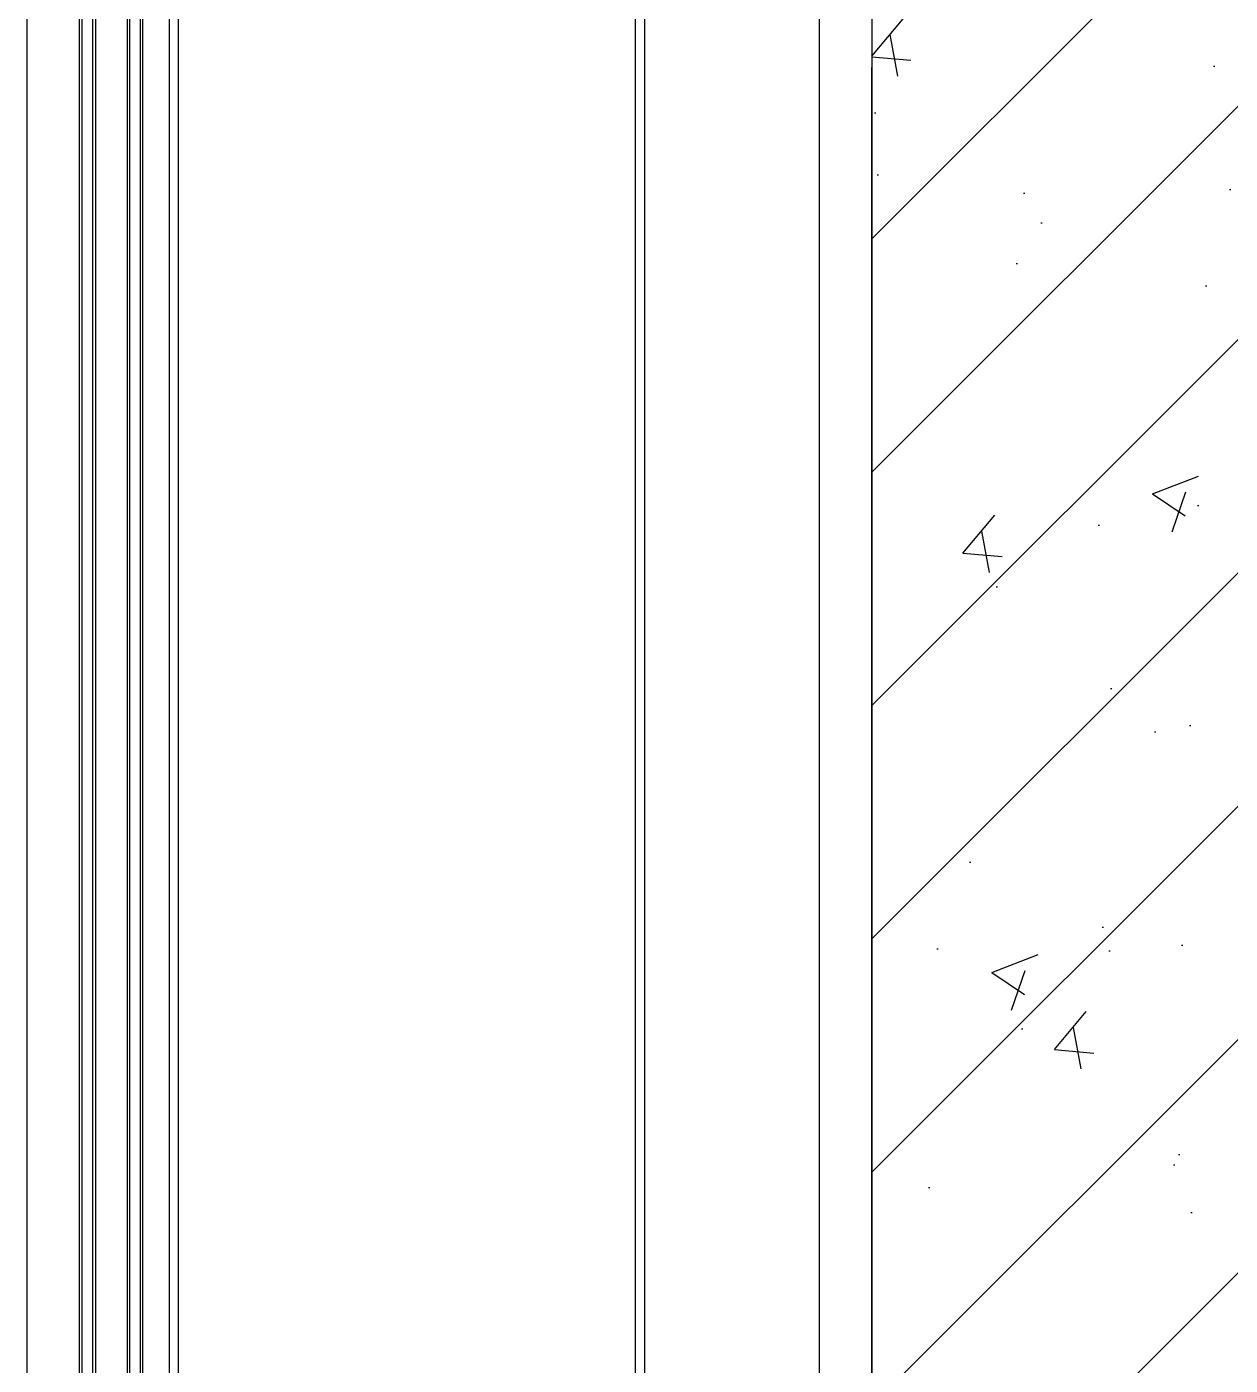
# Model space of a CAD drawing. Extents: x 6843040 to 15500510, y -6507076 to -4940511.
# Drawn here: x 7678852 to 7679308, y -6156235 to -6155728 of the extents above; entities that cross this region are included whole.
import ezdxf

# ---------------------------------------------------------------- set-up
doc = ezdxf.new("R2010")
doc.units = 0
doc.header["$LTSCALE"] = 1000
doc.header["$MEASUREMENT"] = 0
doc.linetypes.add('DOTE', pattern=[2.42, 2, -0.2, 0.02, -0.2])
doc.linetypes.add('HIDDEN', pattern=[0.375, 0.25, -0.125])
for name, color, linetype in [('DOTE', 8, 'DOTE'), ('E_LINE_1', 1, 'Continuous'), ('GC', 3, 'Continuous'), ('LT-玻璃', 4, 'Continuous'), ('LT-铝板', 31, 'Continuous'), ('PUB_HATCH', 8, 'Continuous'), ('批荡层', 213, 'Continuous'), ('钢立柱规格布置', 2, 'Continuous')]:
    doc.layers.add(name, color=color, linetype=linetype)

# ---------------------------------------------------------------- blocks, each defined once
blk = doc.blocks.new('*U242')
at = {"layer": 'LT-玻璃', "color": 8}
for p, q in [((-1696.8, 23), (0, 23)), ((-1696.8, 19), (0, 19)), ((-1696.8, 5), (0, 5)), ((-1696.8, 1), (0, 1))]:
    blk.add_line(p, q, dxfattribs=at)
at = {"layer": 'LT-玻璃', "color": 150}
for points in [[(-1696.8, 24), (-1, 24), (0, 23), (0, 19), (-1, 18), (-1696.8, 18)], [(-1696.8, 0), (-1, 0), (0, 1), (0, 5), (-1, 6), (-1696.8, 6)]]:
    blk.add_lwpolyline(points, dxfattribs=at)

msp = doc.modelspace()

# ---------------------------------------------------------------- hatches: boundary and pattern name
at = {"layer": 'PUB_HATCH'}
h = msp.add_hatch(dxfattribs=at)
h.set_pattern_fill('钢筋混凝土', color=256, scale=25, style=0)
h.set_pattern_definition([(45, (31044.777, 15493.96), (-44.19417382, 44.19417382), []), (50, (31044.78, 15493.96), (179.3150457, -15.6880337), [18.75, -206.25]), (355, (31044.78, 15493.96), (-34.6878334, 188.0480334), [15, -165]), (100.4514, (31059.72, 15492.65), (144.6273454, 172.3598855), [15.9350475, -175.285528]), (46.1842, (31044.78, 15543.96), (266.810262, -41.3797536), [28.125, -309.375]), (96.6356, (31067, 15540.5), (233.6656764, 243.529468), [23.902572, -262.92825]), (351.1842, (31044.78, 15543.96), (233.665486, 243.52965), [22.5, -247.5]), (21, (31069.78, 15531.46), (149.226763, -100.6547227), [18.75, -206.25]), (326, (31069.78, 15531.46), (60.828833, 181.2875113), [15, -165]), (71.4514, (31082.21, 15523.07), (210.055657, 80.6326242), [15.9350475, -175.285528]), (37.5, (31044.78, 15493.96), (3.03996383, 83.22346346), [0, -163, 0, -167.5, 0, -165.625]), (7.5, (31044.78, 15493.96), (65.7673844, 98.602928), [0, -95.5, 0, -159.25, 0, -63.125]), (327.5, (30989.03, 15493.96), (133.45560904, -5.63871793), [0, -62.5, 0, -195, 0, -258.75]), (317.5, (30964.03, 15493.96), (145.7965423, 25.0262456), [0, -81.25, 0, -129.5, 0, -183.75])])
h.paths.add_polyline_path([(7679172.47, -6155139.93), (7679172.47, -6156989.93), (7679472.47, -6156989.93), (7679472.47, -6155619.93), (7680206.46, -6155603.49), (7680206.46, -6155473.49), (7679372.47, -6155489.93), (7679372.47, -6155139.93)])

# ---------------------------------------------------------------- linework, layer by layer
at = {"layer": 'DOTE', "ltscale": 0.25}
msp.add_line((7679172.47, -6181048.19), (7679172.47, -6150148.37), dxfattribs=at)
at = {"layer": 'E_LINE_1'}
msp.add_lwpolyline([(7679172.47, -6155139.93), (7679172.47, -6156989.93), (7679472.47, -6156989.93), (7679472.47, -6155619.93), (7680206.46, -6155603.49), (7680206.46, -6155473.49), (7679372.47, -6155489.93), (7679372.47, -6155139.93), (7679172.47, -6155139.93)], dxfattribs=at)
at = {"layer": 'GC', "color": 8, "linetype": 'HIDDEN', "ltscale": 20}
for p, q in [((7678909.97, -6157589.93), (7678909.97, -6154972.55)), ((7678909.97, -6157589.93), (7678909.97, -6154972.55)), ((7678909.98, -6157589.93), (7678909.98, -6154972.55)), ((7679082.97, -6157589.93), (7679082.97, -6154972.55)), ((7679082.98, -6157589.93), (7679082.98, -6154972.55))]:
    msp.add_line(p, q, dxfattribs=at)
at = {"layer": 'LT-铝板'}
for p, q in [((7678906.47, -6157589.93), (7678906.47, -6154972.55)), ((7678906.47, -6157589.93), (7678906.47, -6154972.55)), ((7678906.48, -6157589.93), (7678906.48, -6154972.55)), ((7679086.47, -6157589.93), (7679086.47, -6154972.55)), ((7679086.48, -6157589.93), (7679086.48, -6154972.55))]:
    msp.add_line(p, q, dxfattribs=at)
at = {"layer": '批荡层'}
for points in [[(7678852.47, -6152509.93), (7678852.47, -6158400.96)], [(7680206.46, -6155453.49), (7679392.47, -6155469.93), (7679392.47, -6155119.93), (7679152.47, -6155113.09), (7679152.47, -6157009.93), (7679492.47, -6157009.93), (7679492.47, -6155639.93), (7680206.46, -6155623.49)]]:
    msp.add_lwpolyline(points, dxfattribs=at)
at = {"layer": '批荡层', "color": 8}
for points in [[(7678852.47, -6152509.93), (7678852.47, -6158400.96)], [(7678852.47, -6152509.93), (7678852.47, -6158400.96)], [(7678852.48, -6152509.93), (7678852.48, -6158400.96)]]:
    msp.add_lwpolyline(points, dxfattribs=at)

# ---------------------------------------------------------------- block references
at = {"layer": '钢立柱规格布置', "xscale": -1, "rotation": 270}
msp.add_blockref('*U242', (7678872.48, -6155147.43), dxfattribs=at)

doc.saveas('drawing.dxf')
